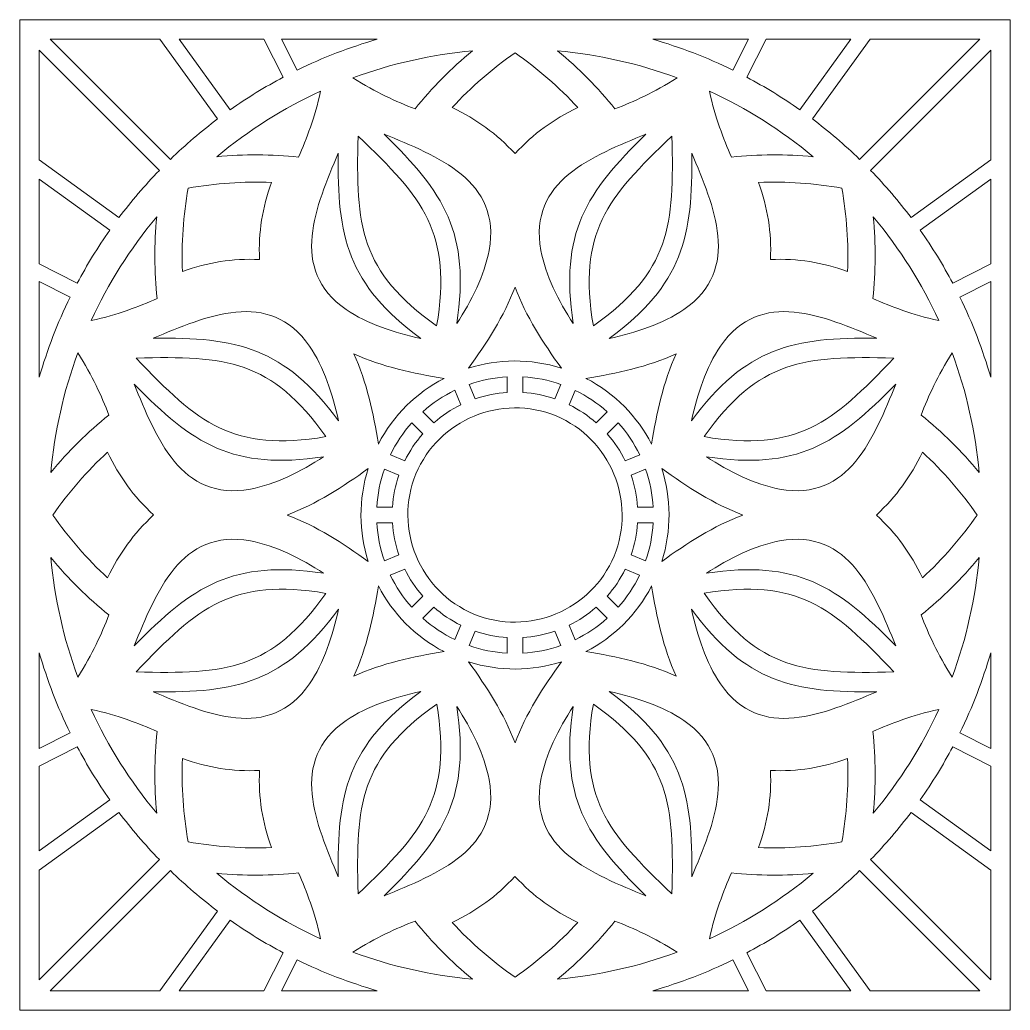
# Model space of a CAD drawing. Header units: centimetres. Extents: x -41.6 to 41.6, y -41.6 to 42.8.
# Drawn here: x 16.18 to 41.58, y 16.18 to 41.58 of the extents above; entities that cross this region are included whole.
import ezdxf

# ---------------------------------------------------------------- set-up
doc = ezdxf.new("R2010")
doc.units = ezdxf.units.CM
doc.header["$MEASUREMENT"] = 0
doc.layers.add('layer 1', color=7, linetype='Continuous')

msp = doc.modelspace()

# ---------------------------------------------------------------- linework, layer by layer
at = {"layer": 'layer 1', "color": 250, "lineweight": 9}
for points, knots in [([(41.57527, 41.57527), (41.57527, 41.57527), (16.17526, 41.57528), (16.17526, 41.57528), (16.17526, 41.57528), (16.17526, 41.57528), (16.17527, 16.17527), (16.17527, 16.17527), (16.17527, 16.17527), (16.17527, 16.17527), (41.57527, 16.17527), (41.57527, 16.17527), (41.57527, 16.17527), (41.57527, 16.17527), (41.57527, 41.57527), (41.57527, 41.57527)], [0, 0, 0, 0, 0.2, 0.2, 0.2, 0.2, 0.4, 0.4, 0.4, 0.4, 0.6, 0.6, 0.6, 0.6, 1, 1, 1, 1]), ([(21.24863, 39.03222), (20.82888, 38.71621), (20.42426, 38.37075), (20.03758, 37.99583), (20.03758, 37.99583), (20.03758, 37.99583), (16.95813, 41.07528), (16.95813, 41.07528), (16.95813, 41.07528), (16.95813, 41.07528), (19.76427, 41.07527), (19.76427, 41.07527), (19.76427, 41.07527), (19.76427, 41.07527), (21.24863, 39.03222), (21.24863, 39.03222)], [0, 0, 0, 0, 0.2, 0.2, 0.2, 0.2, 0.4, 0.4, 0.4, 0.4, 0.6, 0.6, 0.6, 0.6, 1, 1, 1, 1]), ([(22.93062, 40.10184), (22.46457, 39.85485), (22.01065, 39.57682), (21.57194, 39.26773), (21.57194, 39.26773), (21.57194, 39.26773), (20.25868, 41.07528), (20.25868, 41.07528), (20.25868, 41.07528), (20.25868, 41.07528), (22.43463, 41.07527), (22.43463, 41.07527), (22.43463, 41.07527), (22.43463, 41.07527), (22.93062, 40.10184), (22.93062, 40.10184)], [0, 0, 0, 0, 0.2, 0.2, 0.2, 0.2, 0.4, 0.4, 0.4, 0.4, 0.6, 0.6, 0.6, 0.6, 1, 1, 1, 1]), ([(23.28698, 40.2835), (23.28698, 40.2835), (22.88356, 41.07527), (22.88356, 41.07527), (22.88356, 41.07527), (22.88356, 41.07527), (25.33846, 41.07527), (25.33846, 41.07527), (25.33846, 41.07527), (24.6378, 40.87283), (23.95113, 40.6089), (23.28698, 40.2835)], [0, 0, 0, 0, 0.25, 0.25, 0.25, 0.25, 0.5, 0.5, 0.5, 0.5, 1, 1, 1, 1]), ([(34.46362, 40.28351), (33.79947, 40.60892), (33.11281, 40.87285), (32.41214, 41.07528), (32.41214, 41.07528), (32.41214, 41.07528), (34.86705, 41.07528), (34.86705, 41.07528), (34.86705, 41.07528), (34.86705, 41.07528), (34.46362, 40.28351), (34.46362, 40.28351)], [0, 0, 0, 0, 0.25, 0.25, 0.25, 0.25, 0.5, 0.5, 0.5, 0.5, 1, 1, 1, 1]), ([(34.81998, 40.10185), (34.81998, 40.10185), (35.31598, 41.07528), (35.31598, 41.07528), (35.31598, 41.07528), (35.31598, 41.07528), (37.49192, 41.07529), (37.49192, 41.07529), (37.49192, 41.07529), (37.49192, 41.07529), (36.17866, 39.26775), (36.17866, 39.26775), (36.17866, 39.26775), (35.73995, 39.57683), (35.28603, 39.85487), (34.81998, 40.10185)], [0, 0, 0, 0, 0.2, 0.2, 0.2, 0.2, 0.4, 0.4, 0.4, 0.4, 0.6, 0.6, 0.6, 0.6, 1, 1, 1, 1]), ([(36.50197, 39.03223), (36.50197, 39.03223), (37.98634, 41.07528), (37.98634, 41.07528), (37.98634, 41.07528), (37.98634, 41.07528), (40.79247, 41.07529), (40.79247, 41.07529), (40.79247, 41.07529), (40.79247, 41.07529), (37.71303, 37.99585), (37.71303, 37.99585), (37.71303, 37.99585), (37.32635, 38.37076), (36.92173, 38.71623), (36.50197, 39.03223)], [0, 0, 0, 0, 0.2, 0.2, 0.2, 0.2, 0.4, 0.4, 0.4, 0.4, 0.6, 0.6, 0.6, 0.6, 1, 1, 1, 1]), ([(18.71831, 36.50198), (18.71831, 36.50198), (16.67526, 37.98634), (16.67526, 37.98634), (16.67526, 37.98634), (16.67526, 37.98634), (16.67525, 40.79248), (16.67525, 40.79248), (16.67525, 40.79248), (16.67525, 40.79248), (19.75469, 37.71303), (19.75469, 37.71303), (19.75469, 37.71303), (19.37978, 37.32635), (19.03431, 36.92173), (18.71831, 36.50198)], [0, 0, 0, 0, 0.2, 0.2, 0.2, 0.2, 0.4, 0.4, 0.4, 0.4, 0.6, 0.6, 0.6, 0.6, 1, 1, 1, 1]), ([(27.78542, 40.78026), (27.24307, 40.33117), (26.7468, 39.83149), (26.3107, 39.28996), (26.3107, 39.28996), (25.82627, 39.48493), (25.30921, 39.70093), (24.71974, 40.08716), (24.71974, 40.08716), (25.71232, 40.45434), (26.74381, 40.68546), (27.78542, 40.78026)], [0, 0, 0, 0, 0.25, 0.25, 0.25, 0.25, 0.5, 0.5, 0.5, 0.5, 1, 1, 1, 1]), ([(28.87527, 38.14269), (28.39313, 38.66162), (27.89737, 39.02069), (27.26301, 39.32338), (27.26301, 39.32338), (27.74722, 39.84922), (28.29072, 40.32137), (28.87527, 40.73244), (28.87527, 40.73244), (29.45985, 40.32135), (30.00335, 39.8492), (30.48758, 39.32332), (30.48758, 39.32332), (29.85282, 39.02032), (29.35778, 38.66207), (28.87527, 38.14269)], [0, 0, 0, 0, 0.2, 0.2, 0.2, 0.2, 0.4, 0.4, 0.4, 0.4, 0.6, 0.6, 0.6, 0.6, 1, 1, 1, 1]), ([(31.43986, 39.28995), (31.00375, 39.83149), (30.50748, 40.33117), (29.96513, 40.78026), (29.96513, 40.78026), (31.00674, 40.6855), (32.03824, 40.45436), (33.03081, 40.08717), (33.03081, 40.08717), (32.44134, 39.70094), (31.9243, 39.48493), (31.43986, 39.28995)], [0, 0, 0, 0, 0.25, 0.25, 0.25, 0.25, 0.5, 0.5, 0.5, 0.5, 1, 1, 1, 1]), ([(39.03221, 36.50191), (38.71621, 36.92166), (38.37074, 37.32628), (37.99583, 37.71296), (37.99583, 37.71296), (37.99583, 37.71296), (41.07527, 40.79241), (41.07527, 40.79241), (41.07527, 40.79241), (41.07527, 40.79241), (41.07526, 37.98627), (41.07526, 37.98627), (41.07526, 37.98627), (41.07526, 37.98627), (39.03221, 36.50191), (39.03221, 36.50191)], [0, 0, 0, 0, 0.2, 0.2, 0.2, 0.2, 0.4, 0.4, 0.4, 0.4, 0.6, 0.6, 0.6, 0.6, 1, 1, 1, 1]), ([(23.32442, 38.053), (22.63308, 38.12756), (21.92881, 38.12996), (21.22772, 38.06401), (21.22772, 38.06401), (22.05188, 38.75153), (22.94654, 39.31117), (23.88584, 39.74234), (23.88584, 39.74234), (23.74212, 39.0521), (23.52917, 38.53357), (23.32442, 38.053)], [0, 0, 0, 0, 0.25, 0.25, 0.25, 0.25, 0.5, 0.5, 0.5, 0.5, 1, 1, 1, 1]), ([(34.42613, 38.053), (34.22139, 38.53356), (34.00845, 39.05208), (33.86473, 39.74234), (33.86473, 39.74234), (34.804, 39.31117), (35.69868, 38.75152), (36.52282, 38.06401), (36.52282, 38.06401), (35.82174, 38.12996), (35.11747, 38.12756), (34.42613, 38.053)], [0, 0, 0, 0, 0.25, 0.25, 0.25, 0.25, 0.5, 0.5, 0.5, 0.5, 1, 1, 1, 1]), ([(27.38203, 33.78333), (27.73707, 36.09572), (27.04938, 37.15467), (25.51756, 38.64402), (25.51756, 38.64402), (26.87349, 38.082), (28.53685, 37.45507), (28.20986, 35.66273), (28.20986, 35.66273), (28.09348, 35.02483), (27.75616, 34.36568), (27.38203, 33.78333)], [0, 0, 0, 0, 0.25, 0.25, 0.25, 0.25, 0.5, 0.5, 0.5, 0.5, 1, 1, 1, 1]), ([(29.54068, 35.66273), (29.2137, 37.455), (30.87696, 38.082), (32.23295, 38.64401), (32.23295, 38.64401), (30.70114, 37.15468), (30.01345, 36.09571), (30.36851, 33.78334), (30.36851, 33.78334), (29.99437, 34.36568), (29.65707, 35.02482), (29.54068, 35.66273)], [0, 0, 0, 0, 0.25, 0.25, 0.25, 0.25, 0.5, 0.5, 0.5, 0.5, 1, 1, 1, 1]), ([(26.86628, 33.7254), (24.89735, 35.12797), (24.78676, 36.28493), (24.85149, 38.58952), (24.85149, 38.58952), (26.52683, 37.00569), (27.26675, 36.10941), (26.86628, 33.7254)], [0, 0, 0, 0, 0.33333333, 0.33333333, 0.33333333, 0.33333333, 1, 1, 1, 1]), ([(30.88425, 33.7254), (30.48377, 36.10942), (31.22367, 37.00571), (32.89904, 38.58953), (32.89904, 38.58953), (32.96374, 36.28495), (32.85317, 35.12798), (30.88425, 33.7254)], [0, 0, 0, 0, 0.33333333, 0.33333333, 0.33333333, 0.33333333, 1, 1, 1, 1]), ([(24.54634, 34.14525), (23.0478, 35.18136), (23.78054, 36.80082), (24.34198, 38.15705), (24.34198, 38.15705), (24.31193, 36.02078), (24.57447, 34.78571), (26.46063, 33.40168), (26.46063, 33.40168), (25.7843, 33.5489), (25.0797, 33.77647), (24.54634, 34.14525)], [0, 0, 0, 0, 0.25, 0.25, 0.25, 0.25, 0.5, 0.5, 0.5, 0.5, 1, 1, 1, 1]), ([(31.2899, 33.40168), (33.17606, 34.78574), (33.43858, 36.0208), (33.40855, 38.15709), (33.40855, 38.15709), (33.96994, 36.80089), (34.7028, 35.18141), (33.2042, 34.14525), (33.2042, 34.14525), (32.67084, 33.77648), (31.96624, 33.54891), (31.2899, 33.40168)], [0, 0, 0, 0, 0.25, 0.25, 0.25, 0.25, 0.5, 0.5, 0.5, 0.5, 1, 1, 1, 1]), ([(17.64869, 34.81999), (17.64869, 34.81999), (16.67526, 35.31598), (16.67526, 35.31598), (16.67526, 35.31598), (16.67526, 35.31598), (16.67525, 37.49193), (16.67525, 37.49193), (16.67525, 37.49193), (16.67525, 37.49193), (18.48279, 36.17867), (18.48279, 36.17867), (18.48279, 36.17867), (18.17371, 35.73996), (17.89567, 35.28604), (17.64869, 34.81999)], [0, 0, 0, 0, 0.2, 0.2, 0.2, 0.2, 0.4, 0.4, 0.4, 0.4, 0.6, 0.6, 0.6, 0.6, 1, 1, 1, 1]), ([(22.32223, 35.42833), (21.61435, 35.45434), (21.00989, 35.35769), (20.3473, 35.12316), (20.3473, 35.12316), (20.31786, 35.83738), (20.36831, 36.55553), (20.49098, 37.25956), (20.49098, 37.25956), (21.19503, 37.38223), (21.91321, 37.43268), (22.62746, 37.40324), (22.62746, 37.40324), (22.39287, 36.74015), (22.29615, 36.13678), (22.32223, 35.42833)], [0, 0, 0, 0, 0.2, 0.2, 0.2, 0.2, 0.4, 0.4, 0.4, 0.4, 0.6, 0.6, 0.6, 0.6, 1, 1, 1, 1]), ([(37.40323, 35.12308), (36.74015, 35.35767), (36.13677, 35.45439), (35.42832, 35.42831), (35.42832, 35.42831), (35.45434, 36.13619), (35.35768, 36.74065), (35.12316, 37.40324), (35.12316, 37.40324), (35.83737, 37.43268), (36.55553, 37.38223), (37.25955, 37.25956), (37.25955, 37.25956), (37.38223, 36.55551), (37.43267, 35.83733), (37.40323, 35.12308)], [0, 0, 0, 0, 0.2, 0.2, 0.2, 0.2, 0.4, 0.4, 0.4, 0.4, 0.6, 0.6, 0.6, 0.6, 1, 1, 1, 1]), ([(40.10183, 34.81992), (39.85485, 35.28597), (39.57681, 35.73989), (39.26773, 36.1786), (39.26773, 36.1786), (39.26773, 36.1786), (41.07527, 37.49186), (41.07527, 37.49186), (41.07527, 37.49186), (41.07527, 37.49186), (41.07526, 35.31591), (41.07526, 35.31591), (41.07526, 35.31591), (41.07526, 35.31591), (40.10183, 34.81992), (40.10183, 34.81992)], [0, 0, 0, 0, 0.2, 0.2, 0.2, 0.2, 0.4, 0.4, 0.4, 0.4, 0.6, 0.6, 0.6, 0.6, 1, 1, 1, 1]), ([(19.68654, 36.52283), (19.62059, 35.82174), (19.62299, 35.11748), (19.69755, 34.42614), (19.69755, 34.42614), (19.21699, 34.2214), (18.69847, 34.00846), (18.00822, 33.86474), (18.00822, 33.86474), (18.4394, 34.80403), (18.99902, 35.69868), (19.68654, 36.52283)], [0, 0, 0, 0, 0.25, 0.25, 0.25, 0.25, 0.5, 0.5, 0.5, 0.5, 1, 1, 1, 1]), ([(39.74234, 33.86472), (39.0521, 34.00844), (38.53356, 34.22139), (38.05299, 34.42613), (38.05299, 34.42613), (38.12755, 35.11748), (38.12996, 35.82174), (38.06401, 36.52283), (38.06401, 36.52283), (38.75151, 35.69868), (39.31117, 34.804), (39.74234, 33.86472)], [0, 0, 0, 0, 0.25, 0.25, 0.25, 0.25, 0.5, 0.5, 0.5, 0.5, 1, 1, 1, 1]), ([(17.46703, 34.46363), (17.14162, 33.79948), (16.87769, 33.11282), (16.67526, 32.41215), (16.67526, 32.41215), (16.67526, 32.41215), (16.67526, 34.86706), (16.67526, 34.86706), (16.67526, 34.86706), (16.67526, 34.86706), (17.46703, 34.46363), (17.46703, 34.46363)], [0, 0, 0, 0, 0.25, 0.25, 0.25, 0.25, 0.5, 0.5, 0.5, 0.5, 1, 1, 1, 1]), ([(40.28349, 34.46356), (40.28349, 34.46356), (41.07526, 34.86698), (41.07526, 34.86698), (41.07526, 34.86698), (41.07526, 34.86698), (41.07526, 32.41208), (41.07526, 32.41208), (41.07526, 32.41208), (40.87283, 33.11274), (40.6089, 33.79941), (40.28349, 34.46356)], [0, 0, 0, 0, 0.25, 0.25, 0.25, 0.25, 0.5, 0.5, 0.5, 0.5, 1, 1, 1, 1]), ([(24.34887, 31.28991), (22.96482, 33.17607), (21.72976, 33.43859), (19.59347, 33.40856), (19.59347, 33.40856), (20.94967, 33.96994), (22.56915, 34.70281), (23.6053, 33.20421), (23.6053, 33.20421), (23.97408, 32.67085), (24.20164, 31.96625), (24.34887, 31.28991)], [0, 0, 0, 0, 0.25, 0.25, 0.25, 0.25, 0.5, 0.5, 0.5, 0.5, 1, 1, 1, 1]), ([(27.68469, 32.64026), (28.14959, 33.28657), (28.59669, 33.97078), (28.87527, 34.71803), (28.87527, 34.71803), (29.1538, 33.97085), (29.60081, 33.28681), (30.06566, 32.64051), (30.06566, 32.64051), (29.26757, 32.8938), (28.43863, 32.8791), (27.68469, 32.64026)], [0, 0, 0, 0, 0.25, 0.25, 0.25, 0.25, 0.5, 0.5, 0.5, 0.5, 1, 1, 1, 1]), ([(33.40168, 31.28992), (33.5489, 31.96626), (33.77646, 32.67085), (34.14524, 33.20422), (34.14524, 33.20422), (35.18135, 34.70276), (36.80081, 33.97001), (38.15705, 33.40858), (38.15705, 33.40858), (36.02077, 33.43862), (34.7857, 33.17608), (33.40168, 31.28992)], [0, 0, 0, 0, 0.25, 0.25, 0.25, 0.25, 0.5, 0.5, 0.5, 0.5, 1, 1, 1, 1]), ([(18.4606, 31.43986), (17.91906, 31.00376), (17.41939, 30.50749), (16.97029, 29.96514), (16.97029, 29.96514), (17.06506, 31.00673), (17.2962, 32.03823), (17.66339, 33.03082), (17.66339, 33.03082), (18.04961, 32.44135), (18.26562, 31.9243), (18.4606, 31.43986)], [0, 0, 0, 0, 0.25, 0.25, 0.25, 0.25, 0.5, 0.5, 0.5, 0.5, 1, 1, 1, 1]), ([(40.78026, 29.96514), (40.33116, 30.50749), (39.83148, 31.00376), (39.28995, 31.43986), (39.28995, 31.43986), (39.48492, 31.92429), (39.70092, 32.44135), (40.08715, 33.03081), (40.08715, 33.03081), (40.45433, 32.03824), (40.68546, 31.00674), (40.78026, 29.96514)], [0, 0, 0, 0, 0.25, 0.25, 0.25, 0.25, 0.5, 0.5, 0.5, 0.5, 1, 1, 1, 1]), ([(24.02516, 30.88426), (21.64113, 30.48378), (20.74485, 31.22368), (19.16103, 32.89904), (19.16103, 32.89904), (21.46561, 32.96375), (22.62257, 32.85318), (24.02516, 30.88426)], [0, 0, 0, 0, 0.33333333, 0.33333333, 0.33333333, 0.33333333, 1, 1, 1, 1]), ([(25.37111, 30.69594), (25.2428, 31.48165), (25.0752, 32.28143), (24.74382, 33.00672), (24.74382, 33.00672), (25.46919, 32.67531), (26.26913, 32.50767), (27.0549, 32.37939), (27.0549, 32.37939), (26.35288, 32.01516), (25.75635, 31.4394), (25.37111, 30.69594)], [0, 0, 0, 0, 0.25, 0.25, 0.25, 0.25, 0.5, 0.5, 0.5, 0.5, 1, 1, 1, 1]), ([(32.37936, 30.69568), (32.01519, 31.39773), (31.43936, 31.99418), (30.69596, 32.37943), (30.69596, 32.37943), (31.48167, 32.50773), (32.28143, 32.67535), (33.00672, 33.00672), (33.00672, 33.00672), (32.67532, 32.28136), (32.50766, 31.48144), (32.37936, 30.69568)], [0, 0, 0, 0, 0.25, 0.25, 0.25, 0.25, 0.5, 0.5, 0.5, 0.5, 1, 1, 1, 1]), ([(33.72539, 30.88427), (35.12796, 32.85321), (36.28493, 32.96379), (38.58951, 32.89906), (38.58951, 32.89906), (37.00569, 31.22372), (36.1094, 30.48381), (33.72539, 30.88427)], [0, 0, 0, 0, 0.33333333, 0.33333333, 0.33333333, 0.33333333, 1, 1, 1, 1]), ([(27.85741, 31.85524), (27.85741, 31.85524), (27.70404, 32.2255), (27.70404, 32.2255), (27.70404, 32.2255), (28.02007, 32.33623), (28.34678, 32.40091), (28.67528, 32.41957), (28.67528, 32.41957), (28.67528, 32.41957), (28.67528, 32.01707), (28.67528, 32.01707), (28.67528, 32.01707), (28.40165, 32.00032), (28.12681, 31.9473), (27.85741, 31.85524)], [0, 0, 0, 0, 0.2, 0.2, 0.2, 0.2, 0.4, 0.4, 0.4, 0.4, 0.6, 0.6, 0.6, 0.6, 1, 1, 1, 1]), ([(29.89281, 31.85446), (29.6336, 31.94369), (29.35939, 31.99989), (29.07528, 32.01792), (29.07528, 32.01792), (29.07528, 32.01792), (29.07527, 32.41869), (29.07527, 32.41869), (29.07527, 32.41869), (29.40962, 32.40005), (29.7362, 32.33479), (30.04684, 32.22632), (30.04684, 32.22632), (30.04684, 32.22632), (29.89281, 31.85446), (29.89281, 31.85446)], [0, 0, 0, 0, 0.2, 0.2, 0.2, 0.2, 0.4, 0.4, 0.4, 0.4, 0.6, 0.6, 0.6, 0.6, 1, 1, 1, 1]), ([(22.08782, 29.54069), (20.29555, 29.2137), (19.66855, 30.87696), (19.10654, 32.23296), (19.10654, 32.23296), (20.59587, 30.70114), (21.65484, 30.01346), (23.96722, 30.36852), (23.96722, 30.36852), (23.38487, 29.99438), (22.72574, 29.65707), (22.08782, 29.54069)], [0, 0, 0, 0, 0.25, 0.25, 0.25, 0.25, 0.5, 0.5, 0.5, 0.5, 1, 1, 1, 1]), ([(26.79451, 31.23888), (26.79451, 31.23888), (26.51113, 31.52227), (26.51113, 31.52227), (26.51113, 31.52227), (26.76072, 31.7455), (27.03781, 31.93029), (27.33416, 32.07323), (27.33416, 32.07323), (27.33416, 32.07323), (27.48819, 31.70138), (27.48819, 31.70138), (27.48819, 31.70138), (27.24179, 31.58119), (27.00817, 31.42703), (26.79451, 31.23888)], [0, 0, 0, 0, 0.2, 0.2, 0.2, 0.2, 0.4, 0.4, 0.4, 0.4, 0.6, 0.6, 0.6, 0.6, 1, 1, 1, 1]), ([(30.95543, 31.23828), (30.7501, 31.41992), (30.51827, 31.57677), (30.26269, 31.70217), (30.26269, 31.70217), (30.26269, 31.70217), (30.41605, 32.07243), (30.41605, 32.07243), (30.41605, 32.07243), (30.71782, 31.92726), (30.99457, 31.74198), (31.24004, 31.52289), (31.24004, 31.52289), (31.24004, 31.52289), (30.95543, 31.23828), (30.95543, 31.23828)], [0, 0, 0, 0, 0.2, 0.2, 0.2, 0.2, 0.4, 0.4, 0.4, 0.4, 0.6, 0.6, 0.6, 0.6, 1, 1, 1, 1]), ([(35.66272, 29.5407), (35.02482, 29.65708), (34.36568, 29.99439), (33.78332, 30.36853), (33.78332, 30.36853), (36.09572, 30.01349), (37.15467, 30.70118), (38.64402, 32.233), (38.64402, 32.233), (38.082, 30.87706), (37.45507, 29.2137), (35.66272, 29.5407)], [0, 0, 0, 0, 0.25, 0.25, 0.25, 0.25, 0.5, 0.5, 0.5, 0.5, 1, 1, 1, 1]), ([(27.82328, 26.33554), (26.42669, 26.91402), (25.75706, 28.53068), (26.33554, 29.92726), (26.33554, 29.92726), (26.91402, 31.32386), (28.53067, 31.99351), (29.92727, 31.41501), (29.92727, 31.41501), (31.32386, 30.83652), (31.99347, 29.21987), (31.41499, 27.82327), (31.41499, 27.82327), (30.83651, 26.42668), (29.21988, 25.75707), (27.82328, 26.33554)], [0, 0, 0, 0, 0.2, 0.2, 0.2, 0.2, 0.4, 0.4, 0.4, 0.4, 0.6, 0.6, 0.6, 0.6, 1, 1, 1, 1]), ([(26.04837, 30.26269), (26.04837, 30.26269), (25.67811, 30.41606), (25.67811, 30.41606), (25.67811, 30.41606), (25.82329, 30.71782), (26.00856, 30.99456), (26.22765, 31.24004), (26.22765, 31.24004), (26.22765, 31.24004), (26.51226, 30.95543), (26.51226, 30.95543), (26.51226, 30.95543), (26.33062, 30.75011), (26.17377, 30.51828), (26.04837, 30.26269)], [0, 0, 0, 0, 0.2, 0.2, 0.2, 0.2, 0.4, 0.4, 0.4, 0.4, 0.6, 0.6, 0.6, 0.6, 1, 1, 1, 1]), ([(31.70137, 30.26236), (31.58118, 30.50876), (31.42702, 30.74238), (31.23887, 30.95605), (31.23887, 30.95605), (31.23887, 30.95605), (31.52226, 31.23943), (31.52226, 31.23943), (31.52226, 31.23943), (31.7455, 30.98983), (31.93028, 30.71275), (32.07323, 30.4164), (32.07323, 30.4164), (32.07323, 30.4164), (31.70137, 30.26236), (31.70137, 30.26236)], [0, 0, 0, 0, 0.2, 0.2, 0.2, 0.2, 0.4, 0.4, 0.4, 0.4, 0.6, 0.6, 0.6, 0.6, 1, 1, 1, 1]), ([(18.42722, 30.48758), (18.73022, 29.85283), (19.08847, 29.35779), (19.60785, 28.87528), (19.60785, 28.87528), (19.08892, 28.39314), (18.72985, 27.89737), (18.42716, 27.26302), (18.42716, 27.26302), (17.90132, 27.74723), (17.42917, 28.29072), (17.0181, 28.87527), (17.0181, 28.87527), (17.42919, 29.45985), (17.90134, 30.00336), (18.42722, 30.48758)], [0, 0, 0, 0, 0.2, 0.2, 0.2, 0.2, 0.4, 0.4, 0.4, 0.4, 0.6, 0.6, 0.6, 0.6, 1, 1, 1, 1]), ([(38.14269, 28.87527), (38.66161, 29.35741), (39.02068, 29.85317), (39.32337, 30.48753), (39.32337, 30.48753), (39.84921, 30.00332), (40.32136, 29.45982), (40.73243, 28.87527), (40.73243, 28.87527), (40.32135, 28.29069), (39.84919, 27.74719), (39.32331, 27.26296), (39.32331, 27.26296), (39.02032, 27.89772), (38.66206, 28.39276), (38.14269, 28.87527)], [0, 0, 0, 0, 0.2, 0.2, 0.2, 0.2, 0.4, 0.4, 0.4, 0.4, 0.6, 0.6, 0.6, 0.6, 1, 1, 1, 1]), ([(23.03253, 28.87527), (23.77971, 29.15381), (24.46374, 29.60084), (25.11006, 30.06568), (25.11006, 30.06568), (24.85677, 29.26758), (24.87149, 28.4387), (25.1103, 27.6847), (25.1103, 27.6847), (24.46396, 28.1496), (23.77978, 28.59671), (23.03253, 28.87527)], [0, 0, 0, 0, 0.25, 0.25, 0.25, 0.25, 0.5, 0.5, 0.5, 0.5, 1, 1, 1, 1]), ([(25.33186, 29.07527), (25.3505, 29.40962), (25.41577, 29.7362), (25.52423, 30.04684), (25.52423, 30.04684), (25.52423, 30.04684), (25.8961, 29.8928), (25.8961, 29.8928), (25.8961, 29.8928), (25.80685, 29.6336), (25.75066, 29.35939), (25.73262, 29.07527), (25.73262, 29.07527), (25.73262, 29.07527), (25.33186, 29.07527), (25.33186, 29.07527)], [0, 0, 0, 0, 0.2, 0.2, 0.2, 0.2, 0.4, 0.4, 0.4, 0.4, 0.6, 0.6, 0.6, 0.6, 1, 1, 1, 1]), ([(32.01706, 29.07528), (32.00031, 29.34891), (31.94729, 29.62375), (31.85523, 29.89315), (31.85523, 29.89315), (31.85523, 29.89315), (32.2255, 30.04651), (32.2255, 30.04651), (32.2255, 30.04651), (32.33622, 29.73048), (32.4009, 29.40378), (32.41956, 29.07528), (32.41956, 29.07528), (32.41956, 29.07528), (32.01706, 29.07528), (32.01706, 29.07528)], [0, 0, 0, 0, 0.2, 0.2, 0.2, 0.2, 0.4, 0.4, 0.4, 0.4, 0.6, 0.6, 0.6, 0.6, 1, 1, 1, 1]), ([(32.64048, 27.68487), (32.89378, 28.48298), (32.87905, 29.31186), (32.64026, 30.06584), (32.64026, 30.06584), (33.28658, 29.60093), (33.97075, 29.15384), (34.71801, 28.87527), (34.71801, 28.87527), (33.97083, 28.59673), (33.2868, 28.14972), (32.64048, 27.68487)], [0, 0, 0, 0, 0.25, 0.25, 0.25, 0.25, 0.5, 0.5, 0.5, 0.5, 1, 1, 1, 1]), ([(19.10653, 25.51756), (19.66855, 26.8735), (20.29548, 28.53686), (22.08783, 28.20986), (22.08783, 28.20986), (22.72573, 28.09348), (23.38487, 27.75617), (23.96722, 27.38203), (23.96722, 27.38203), (21.65483, 27.73707), (20.59588, 27.04938), (19.10653, 25.51756)], [0, 0, 0, 0, 0.25, 0.25, 0.25, 0.25, 0.5, 0.5, 0.5, 0.5, 1, 1, 1, 1]), ([(25.52504, 27.70404), (25.41432, 28.02007), (25.34965, 28.34677), (25.33099, 28.67527), (25.33099, 28.67527), (25.33099, 28.67527), (25.73349, 28.67527), (25.73349, 28.67527), (25.73349, 28.67527), (25.75022, 28.40164), (25.80324, 28.1268), (25.89531, 27.85741), (25.89531, 27.85741), (25.89531, 27.85741), (25.52504, 27.70404), (25.52504, 27.70404)], [0, 0, 0, 0, 0.2, 0.2, 0.2, 0.2, 0.4, 0.4, 0.4, 0.4, 0.6, 0.6, 0.6, 0.6, 1, 1, 1, 1]), ([(31.85445, 27.85775), (31.94369, 28.11696), (31.99988, 28.39117), (32.01792, 28.67527), (32.01792, 28.67527), (32.01792, 28.67527), (32.41869, 28.67528), (32.41869, 28.67528), (32.41869, 28.67528), (32.40005, 28.34093), (32.33478, 28.01435), (32.22631, 27.70372), (32.22631, 27.70372), (32.22631, 27.70372), (31.85445, 27.85775), (31.85445, 27.85775)], [0, 0, 0, 0, 0.2, 0.2, 0.2, 0.2, 0.4, 0.4, 0.4, 0.4, 0.6, 0.6, 0.6, 0.6, 1, 1, 1, 1]), ([(33.78333, 27.38204), (34.36568, 27.75618), (35.02481, 28.09349), (35.66273, 28.20987), (35.66273, 28.20987), (37.455, 28.53686), (38.082, 26.8736), (38.644, 25.5176), (38.644, 25.5176), (37.15467, 27.04942), (36.0957, 27.7371), (33.78333, 27.38204)], [0, 0, 0, 0, 0.25, 0.25, 0.25, 0.25, 0.5, 0.5, 0.5, 0.5, 1, 1, 1, 1]), ([(16.97029, 27.78542), (17.41939, 27.24307), (17.91906, 26.7468), (18.4606, 26.3107), (18.4606, 26.3107), (18.26562, 25.82627), (18.04962, 25.30921), (17.6634, 24.71975), (17.6634, 24.71975), (17.29622, 25.71232), (17.06509, 26.74382), (16.97029, 27.78542)], [0, 0, 0, 0, 0.25, 0.25, 0.25, 0.25, 0.5, 0.5, 0.5, 0.5, 1, 1, 1, 1]), ([(39.28995, 26.3107), (39.83148, 26.7468), (40.33116, 27.24307), (40.78026, 27.78542), (40.78026, 27.78542), (40.68549, 26.74383), (40.45435, 25.71233), (40.08716, 24.71974), (40.08716, 24.71974), (39.70094, 25.30921), (39.48492, 25.82626), (39.28995, 26.3107)], [0, 0, 0, 0, 0.25, 0.25, 0.25, 0.25, 0.5, 0.5, 0.5, 0.5, 1, 1, 1, 1]), ([(25.67732, 27.33415), (25.67732, 27.33415), (26.04918, 27.48818), (26.04918, 27.48818), (26.04918, 27.48818), (26.16935, 27.24179), (26.32352, 27.00816), (26.51167, 26.79451), (26.51167, 26.79451), (26.51167, 26.79451), (26.22828, 26.51112), (26.22828, 26.51112), (26.22828, 26.51112), (26.00504, 26.76072), (25.82027, 27.0378), (25.67732, 27.33415)], [0, 0, 0, 0, 0.2, 0.2, 0.2, 0.2, 0.4, 0.4, 0.4, 0.4, 0.6, 0.6, 0.6, 0.6, 1, 1, 1, 1]), ([(31.23828, 26.79512), (31.41992, 27.00045), (31.57677, 27.23228), (31.70216, 27.48787), (31.70216, 27.48787), (31.70216, 27.48787), (32.07242, 27.3345), (32.07242, 27.3345), (32.07242, 27.3345), (31.92725, 27.03274), (31.74198, 26.75599), (31.52289, 26.51051), (31.52289, 26.51051), (31.52289, 26.51051), (31.23828, 26.79512), (31.23828, 26.79512)], [0, 0, 0, 0, 0.2, 0.2, 0.2, 0.2, 0.4, 0.4, 0.4, 0.4, 0.6, 0.6, 0.6, 0.6, 1, 1, 1, 1]), ([(19.16103, 24.8515), (20.74486, 26.52684), (21.64115, 27.26675), (24.02516, 26.86629), (24.02516, 26.86629), (22.62258, 24.89735), (21.46562, 24.78677), (19.16103, 24.8515)], [0, 0, 0, 0, 0.33333333, 0.33333333, 0.33333333, 0.33333333, 1, 1, 1, 1]), ([(33.72539, 26.8663), (36.10941, 27.26678), (37.0057, 26.52688), (38.58952, 24.85152), (38.58952, 24.85152), (36.28494, 24.78681), (35.12798, 24.89738), (33.72539, 26.8663)], [0, 0, 0, 0, 0.33333333, 0.33333333, 0.33333333, 0.33333333, 1, 1, 1, 1]), ([(24.74382, 24.74382), (25.07523, 25.4692), (25.24287, 26.26912), (25.37116, 27.05489), (25.37116, 27.05489), (25.73535, 26.35281), (26.31117, 25.75637), (27.0546, 25.37111), (27.0546, 25.37111), (26.26889, 25.24281), (25.46911, 25.0752), (24.74382, 24.74382)], [0, 0, 0, 0, 0.25, 0.25, 0.25, 0.25, 0.5, 0.5, 0.5, 0.5, 1, 1, 1, 1]), ([(30.69567, 25.37118), (31.39774, 25.73536), (31.99416, 26.31119), (32.37941, 27.05459), (32.37941, 27.05459), (32.50772, 26.26888), (32.67532, 25.46912), (33.00671, 24.74383), (33.00671, 24.74383), (32.28135, 25.07525), (31.48143, 25.2429), (30.69567, 25.37118)], [0, 0, 0, 0, 0.25, 0.25, 0.25, 0.25, 0.5, 0.5, 0.5, 0.5, 1, 1, 1, 1]), ([(19.5935, 24.34198), (21.72978, 24.31194), (22.96484, 24.57448), (24.34887, 26.46064), (24.34887, 26.46064), (24.20165, 25.7843), (23.97408, 25.07971), (23.60531, 24.54634), (23.60531, 24.54634), (22.5692, 23.0478), (20.94974, 23.78055), (19.5935, 24.34198)], [0, 0, 0, 0, 0.25, 0.25, 0.25, 0.25, 0.5, 0.5, 0.5, 0.5, 1, 1, 1, 1]), ([(26.51051, 26.22766), (26.51051, 26.22766), (26.79512, 26.51227), (26.79512, 26.51227), (26.79512, 26.51227), (27.00044, 26.33062), (27.23228, 26.17377), (27.48786, 26.04838), (27.48786, 26.04838), (27.48786, 26.04838), (27.3345, 25.67812), (27.3345, 25.67812), (27.3345, 25.67812), (27.03274, 25.82329), (26.75599, 26.00857), (26.51051, 26.22766)], [0, 0, 0, 0, 0.2, 0.2, 0.2, 0.2, 0.4, 0.4, 0.4, 0.4, 0.6, 0.6, 0.6, 0.6, 1, 1, 1, 1]), ([(30.26238, 26.04919), (30.50877, 26.16936), (30.7424, 26.32352), (30.95605, 26.51168), (30.95605, 26.51168), (30.95605, 26.51168), (31.23944, 26.22829), (31.23944, 26.22829), (31.23944, 26.22829), (30.98983, 26.00505), (30.71275, 25.82027), (30.41641, 25.67733), (30.41641, 25.67733), (30.41641, 25.67733), (30.26238, 26.04919), (30.26238, 26.04919)], [0, 0, 0, 0, 0.2, 0.2, 0.2, 0.2, 0.4, 0.4, 0.4, 0.4, 0.6, 0.6, 0.6, 0.6, 1, 1, 1, 1]), ([(34.14525, 24.54635), (33.77647, 25.07971), (33.5489, 25.78431), (33.40168, 26.46065), (33.40168, 26.46065), (34.78573, 24.57449), (36.02079, 24.31197), (38.15708, 24.342), (38.15708, 24.342), (36.80088, 23.78062), (35.1814, 23.04775), (34.14525, 24.54635)], [0, 0, 0, 0, 0.25, 0.25, 0.25, 0.25, 0.5, 0.5, 0.5, 0.5, 1, 1, 1, 1]), ([(27.70372, 25.52424), (27.70372, 25.52424), (27.85775, 25.8961), (27.85775, 25.8961), (27.85775, 25.8961), (28.11696, 25.80686), (28.39117, 25.75067), (28.67528, 25.73262), (28.67528, 25.73262), (28.67528, 25.73262), (28.67528, 25.33186), (28.67528, 25.33186), (28.67528, 25.33186), (28.34093, 25.3505), (28.01436, 25.41577), (27.70372, 25.52424)], [0, 0, 0, 0, 0.2, 0.2, 0.2, 0.2, 0.4, 0.4, 0.4, 0.4, 0.6, 0.6, 0.6, 0.6, 1, 1, 1, 1]), ([(29.07529, 25.33099), (29.07529, 25.33099), (29.07529, 25.73349), (29.07529, 25.73349), (29.07529, 25.73349), (29.34892, 25.75023), (29.62375, 25.80325), (29.89315, 25.89531), (29.89315, 25.89531), (29.89315, 25.89531), (30.04651, 25.52505), (30.04651, 25.52505), (30.04651, 25.52505), (29.73048, 25.41432), (29.40379, 25.34965), (29.07529, 25.33099)], [0, 0, 0, 0, 0.2, 0.2, 0.2, 0.2, 0.4, 0.4, 0.4, 0.4, 0.6, 0.6, 0.6, 0.6, 1, 1, 1, 1]), ([(16.67527, 25.33847), (16.87771, 24.6378), (17.14164, 23.95114), (17.46704, 23.28699), (17.46704, 23.28699), (17.46704, 23.28699), (16.67527, 22.88356), (16.67527, 22.88356), (16.67527, 22.88356), (16.67527, 22.88356), (16.67527, 25.33847), (16.67527, 25.33847)], [0, 0, 0, 0, 0.25, 0.25, 0.25, 0.25, 0.5, 0.5, 0.5, 0.5, 1, 1, 1, 1]), ([(41.07528, 22.88349), (41.07528, 22.88349), (40.28351, 23.28692), (40.28351, 23.28692), (40.28351, 23.28692), (40.60891, 23.95107), (40.87284, 24.63773), (41.07528, 25.3384), (41.07528, 25.3384), (41.07528, 25.3384), (41.07528, 22.88349), (41.07528, 22.88349)], [0, 0, 0, 0, 0.25, 0.25, 0.25, 0.25, 0.5, 0.5, 0.5, 0.5, 1, 1, 1, 1]), ([(27.68487, 25.11005), (28.48298, 24.85676), (29.31184, 24.87149), (30.06584, 25.11028), (30.06584, 25.11028), (29.60094, 24.46397), (29.15384, 23.77978), (28.87527, 23.03253), (28.87527, 23.03253), (28.59672, 23.77971), (28.14972, 24.46375), (27.68487, 25.11005)], [0, 0, 0, 0, 0.25, 0.25, 0.25, 0.25, 0.5, 0.5, 0.5, 0.5, 1, 1, 1, 1]), ([(24.54635, 23.60531), (25.07971, 23.97408), (25.78431, 24.20165), (26.46065, 24.34888), (26.46065, 24.34888), (24.57449, 22.96482), (24.31197, 21.72976), (24.342, 19.59347), (24.342, 19.59347), (23.78061, 20.94967), (23.04775, 22.56915), (24.54635, 23.60531)], [0, 0, 0, 0, 0.25, 0.25, 0.25, 0.25, 0.5, 0.5, 0.5, 0.5, 1, 1, 1, 1]), ([(33.40857, 19.59351), (33.43862, 21.72978), (33.17607, 22.96485), (31.28992, 24.34888), (31.28992, 24.34888), (31.96625, 24.20166), (32.67085, 23.97409), (33.20421, 23.60531), (33.20421, 23.60531), (34.70275, 22.5692), (33.97001, 20.94974), (33.40857, 19.59351)], [0, 0, 0, 0, 0.25, 0.25, 0.25, 0.25, 0.5, 0.5, 0.5, 0.5, 1, 1, 1, 1]), ([(18.00821, 23.88584), (18.69845, 23.74212), (19.21699, 23.52917), (19.69756, 23.32443), (19.69756, 23.32443), (19.62299, 22.63308), (19.62059, 21.92882), (19.68654, 21.22773), (19.68654, 21.22773), (18.99904, 22.05188), (18.43938, 22.94656), (18.00821, 23.88584)], [0, 0, 0, 0, 0.25, 0.25, 0.25, 0.25, 0.5, 0.5, 0.5, 0.5, 1, 1, 1, 1]), ([(24.85151, 19.16103), (24.7868, 21.46561), (24.89737, 22.62258), (26.8663, 24.02516), (26.8663, 24.02516), (27.26678, 21.64114), (26.52687, 20.74485), (24.85151, 19.16103)], [0, 0, 0, 0, 0.33333333, 0.33333333, 0.33333333, 0.33333333, 1, 1, 1, 1]), ([(25.5176, 19.10655), (27.04941, 20.59588), (27.73709, 21.65485), (27.38203, 23.96722), (27.38203, 23.96722), (27.75618, 23.38488), (28.09348, 22.72574), (28.20987, 22.08783), (28.20987, 22.08783), (28.53685, 20.29556), (26.87359, 19.66856), (25.5176, 19.10655)], [0, 0, 0, 0, 0.25, 0.25, 0.25, 0.25, 0.5, 0.5, 0.5, 0.5, 1, 1, 1, 1]), ([(32.23299, 19.10654), (30.87706, 19.66856), (29.2137, 20.29549), (29.54069, 22.08783), (29.54069, 22.08783), (29.65707, 22.72573), (29.99438, 23.38488), (30.36852, 23.96723), (30.36852, 23.96723), (30.01348, 21.65484), (30.70117, 20.59589), (32.23299, 19.10654)], [0, 0, 0, 0, 0.25, 0.25, 0.25, 0.25, 0.5, 0.5, 0.5, 0.5, 1, 1, 1, 1]), ([(32.89906, 19.16104), (31.22372, 20.74487), (30.4838, 21.64115), (30.88426, 24.02516), (30.88426, 24.02516), (32.8532, 22.62259), (32.96379, 21.46563), (32.89906, 19.16104)], [0, 0, 0, 0, 0.33333333, 0.33333333, 0.33333333, 0.33333333, 1, 1, 1, 1]), ([(38.053, 23.32442), (38.53355, 23.52916), (39.05208, 23.7421), (39.74233, 23.88582), (39.74233, 23.88582), (39.31115, 22.94653), (38.75153, 22.05188), (38.06401, 21.22773), (38.06401, 21.22773), (38.12996, 21.92882), (38.12755, 22.63308), (38.053, 23.32442)], [0, 0, 0, 0, 0.25, 0.25, 0.25, 0.25, 0.5, 0.5, 0.5, 0.5, 1, 1, 1, 1]), ([(16.67527, 22.43463), (16.67527, 22.43463), (17.6487, 22.93063), (17.6487, 22.93063), (17.6487, 22.93063), (17.89569, 22.46458), (18.17372, 22.01066), (18.48281, 21.57195), (18.48281, 21.57195), (18.48281, 21.57195), (16.67526, 20.25869), (16.67526, 20.25869), (16.67526, 20.25869), (16.67526, 20.25869), (16.67527, 22.43463), (16.67527, 22.43463)], [0, 0, 0, 0, 0.2, 0.2, 0.2, 0.2, 0.4, 0.4, 0.4, 0.4, 0.6, 0.6, 0.6, 0.6, 1, 1, 1, 1]), ([(39.26774, 21.57188), (39.57683, 22.01059), (39.85486, 22.46451), (40.10185, 22.93056), (40.10185, 22.93056), (40.10185, 22.93056), (41.07528, 22.43456), (41.07528, 22.43456), (41.07528, 22.43456), (41.07528, 22.43456), (41.07528, 20.25862), (41.07528, 20.25862), (41.07528, 20.25862), (41.07528, 20.25862), (39.26774, 21.57188), (39.26774, 21.57188)], [0, 0, 0, 0, 0.2, 0.2, 0.2, 0.2, 0.4, 0.4, 0.4, 0.4, 0.6, 0.6, 0.6, 0.6, 1, 1, 1, 1]), ([(20.3473, 22.62746), (21.01039, 22.39287), (21.61376, 22.29615), (22.32221, 22.32223), (22.32221, 22.32223), (22.2962, 21.61435), (22.39285, 21.0099), (22.62738, 20.3473), (22.62738, 20.3473), (21.91316, 20.31787), (21.19501, 20.36832), (20.49098, 20.49099), (20.49098, 20.49099), (20.36831, 21.19503), (20.31786, 21.91321), (20.3473, 22.62746)], [0, 0, 0, 0, 0.2, 0.2, 0.2, 0.2, 0.4, 0.4, 0.4, 0.4, 0.6, 0.6, 0.6, 0.6, 1, 1, 1, 1]), ([(35.42831, 22.32222), (36.13619, 22.2962), (36.74064, 22.39286), (37.40324, 22.62738), (37.40324, 22.62738), (37.43267, 21.91317), (37.38222, 21.19501), (37.25955, 20.49099), (37.25955, 20.49099), (36.55551, 20.36831), (35.83733, 20.31787), (35.12308, 20.34731), (35.12308, 20.34731), (35.35767, 21.01039), (35.45439, 21.61377), (35.42831, 22.32222)], [0, 0, 0, 0, 0.2, 0.2, 0.2, 0.2, 0.4, 0.4, 0.4, 0.4, 0.6, 0.6, 0.6, 0.6, 1, 1, 1, 1]), ([(16.67527, 19.76427), (16.67527, 19.76427), (18.71832, 21.24864), (18.71832, 21.24864), (18.71832, 21.24864), (19.03433, 20.82889), (19.37979, 20.42427), (19.75471, 20.03758), (19.75471, 20.03758), (19.75471, 20.03758), (16.67526, 16.95814), (16.67526, 16.95814), (16.67526, 16.95814), (16.67526, 16.95814), (16.67527, 19.76427), (16.67527, 19.76427)], [0, 0, 0, 0, 0.2, 0.2, 0.2, 0.2, 0.4, 0.4, 0.4, 0.4, 0.6, 0.6, 0.6, 0.6, 1, 1, 1, 1]), ([(37.99584, 20.03751), (38.37076, 20.42419), (38.71622, 20.82881), (39.03223, 21.24857), (39.03223, 21.24857), (39.03223, 21.24857), (41.07528, 19.7642), (41.07528, 19.7642), (41.07528, 19.7642), (41.07528, 19.7642), (41.07528, 16.95807), (41.07528, 16.95807), (41.07528, 16.95807), (41.07528, 16.95807), (37.99584, 20.03751), (37.99584, 20.03751)], [0, 0, 0, 0, 0.2, 0.2, 0.2, 0.2, 0.4, 0.4, 0.4, 0.4, 0.6, 0.6, 0.6, 0.6, 1, 1, 1, 1]), ([(20.03751, 19.7547), (20.42419, 19.37978), (20.82881, 19.03432), (21.24856, 18.71831), (21.24856, 18.71831), (21.24856, 18.71831), (19.7642, 16.67526), (19.7642, 16.67526), (19.7642, 16.67526), (19.7642, 16.67526), (16.95806, 16.67526), (16.95806, 16.67526), (16.95806, 16.67526), (16.95806, 16.67526), (20.03751, 19.7547), (20.03751, 19.7547)], [0, 0, 0, 0, 0.2, 0.2, 0.2, 0.2, 0.4, 0.4, 0.4, 0.4, 0.6, 0.6, 0.6, 0.6, 1, 1, 1, 1]), ([(21.22772, 19.68655), (21.92881, 19.6206), (22.63308, 19.623), (23.32442, 19.69756), (23.32442, 19.69756), (23.52916, 19.217), (23.7421, 18.69848), (23.88582, 18.00822), (23.88582, 18.00822), (22.94655, 18.43939), (22.05187, 18.99904), (21.22772, 19.68655)], [0, 0, 0, 0, 0.25, 0.25, 0.25, 0.25, 0.5, 0.5, 0.5, 0.5, 1, 1, 1, 1]), ([(27.26296, 18.42723), (27.89771, 18.73022), (28.39275, 19.08848), (28.87526, 19.60785), (28.87526, 19.60785), (29.3574, 19.08893), (29.85317, 18.72986), (30.48752, 18.42717), (30.48752, 18.42717), (30.00331, 17.90133), (29.45982, 17.42918), (28.87527, 17.01811), (28.87527, 17.01811), (28.29069, 17.42919), (27.74718, 17.90135), (27.26296, 18.42723)], [0, 0, 0, 0, 0.2, 0.2, 0.2, 0.2, 0.4, 0.4, 0.4, 0.4, 0.6, 0.6, 0.6, 0.6, 1, 1, 1, 1]), ([(33.86471, 18.00822), (34.00843, 18.69846), (34.22138, 19.21699), (34.42613, 19.69756), (34.42613, 19.69756), (35.11747, 19.623), (35.82174, 19.6206), (36.52282, 19.68655), (36.52282, 19.68655), (35.69867, 18.99903), (34.80401, 18.43939), (33.86471, 18.00822)], [0, 0, 0, 0, 0.25, 0.25, 0.25, 0.25, 0.5, 0.5, 0.5, 0.5, 1, 1, 1, 1]), ([(37.98627, 16.67528), (37.98627, 16.67528), (36.5019, 18.71833), (36.5019, 18.71833), (36.5019, 18.71833), (36.92165, 19.03433), (37.32627, 19.3798), (37.71296, 19.75471), (37.71296, 19.75471), (37.71296, 19.75471), (40.7924, 16.67527), (40.7924, 16.67527), (40.7924, 16.67527), (40.7924, 16.67527), (37.98627, 16.67528), (37.98627, 16.67528)], [0, 0, 0, 0, 0.2, 0.2, 0.2, 0.2, 0.4, 0.4, 0.4, 0.4, 0.6, 0.6, 0.6, 0.6, 1, 1, 1, 1]), ([(21.57187, 18.4828), (22.01058, 18.17371), (22.4645, 17.89568), (22.93055, 17.64869), (22.93055, 17.64869), (22.93055, 17.64869), (22.43456, 16.67526), (22.43456, 16.67526), (22.43456, 16.67526), (22.43456, 16.67526), (20.25861, 16.67526), (20.25861, 16.67526), (20.25861, 16.67526), (20.25861, 16.67526), (21.57187, 18.4828), (21.57187, 18.4828)], [0, 0, 0, 0, 0.2, 0.2, 0.2, 0.2, 0.4, 0.4, 0.4, 0.4, 0.6, 0.6, 0.6, 0.6, 1, 1, 1, 1]), ([(26.31069, 18.46061), (26.7468, 17.91907), (27.24307, 17.41939), (27.78542, 16.9703), (27.78542, 16.9703), (26.74381, 17.06506), (25.71231, 17.2962), (24.71973, 17.66339), (24.71973, 17.66339), (25.30921, 18.04962), (25.82625, 18.26563), (26.31069, 18.46061)], [0, 0, 0, 0, 0.25, 0.25, 0.25, 0.25, 0.5, 0.5, 0.5, 0.5, 1, 1, 1, 1]), ([(29.96513, 16.9703), (30.50748, 17.41939), (31.00375, 17.91907), (31.43985, 18.4606), (31.43985, 18.4606), (31.92428, 18.26563), (32.44134, 18.04963), (33.03081, 17.6634), (33.03081, 17.6634), (32.03823, 17.29622), (31.00673, 17.0651), (29.96513, 16.9703)], [0, 0, 0, 0, 0.25, 0.25, 0.25, 0.25, 0.5, 0.5, 0.5, 0.5, 1, 1, 1, 1]), ([(35.31591, 16.67528), (35.31591, 16.67528), (34.81991, 17.64871), (34.81991, 17.64871), (34.81991, 17.64871), (35.28596, 17.89569), (35.73988, 18.17373), (36.17859, 18.48281), (36.17859, 18.48281), (36.17859, 18.48281), (37.49185, 16.67527), (37.49185, 16.67527), (37.49185, 16.67527), (37.49185, 16.67527), (35.31591, 16.67528), (35.31591, 16.67528)], [0, 0, 0, 0, 0.2, 0.2, 0.2, 0.2, 0.4, 0.4, 0.4, 0.4, 0.6, 0.6, 0.6, 0.6, 1, 1, 1, 1]), ([(22.88348, 16.67526), (22.88348, 16.67526), (23.28691, 17.46703), (23.28691, 17.46703), (23.28691, 17.46703), (23.95106, 17.14163), (24.63772, 16.8777), (25.33839, 16.67526), (25.33839, 16.67526), (25.33839, 16.67526), (22.88348, 16.67526), (22.88348, 16.67526)], [0, 0, 0, 0, 0.25, 0.25, 0.25, 0.25, 0.5, 0.5, 0.5, 0.5, 1, 1, 1, 1]), ([(32.41207, 16.67528), (33.11274, 16.87771), (33.7994, 17.14164), (34.46355, 17.46705), (34.46355, 17.46705), (34.46355, 17.46705), (34.86698, 16.67528), (34.86698, 16.67528), (34.86698, 16.67528), (34.86698, 16.67528), (32.41207, 16.67528), (32.41207, 16.67528)], [0, 0, 0, 0, 0.25, 0.25, 0.25, 0.25, 0.5, 0.5, 0.5, 0.5, 1, 1, 1, 1])]:
    msp.add_open_spline(points, degree=3, knots=knots, dxfattribs=at)

doc.saveas('drawing.dxf')
